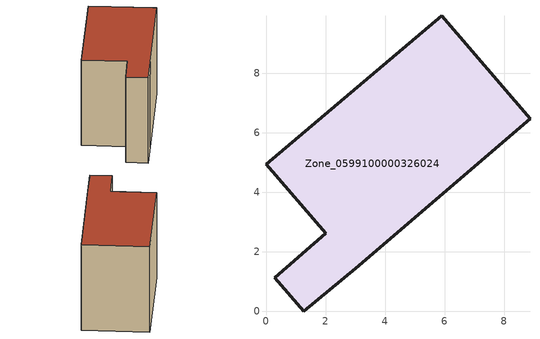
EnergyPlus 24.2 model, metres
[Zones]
Zone_0599100000326024
 floor ground (C_G): 5.9,9.93 8.87,6.47 3.01,1.45 1.27,0 0.29,1.12 2,2.61 0,4.94 z0
 wall outside (C_F): 8.87,6.47 5.9,9.93 0,4.94 2,2.61 0.29,1.12 1.27,0 3.01,1.45 8.87,6.47 z0:6.41
 roof outside (C_R): 3.01,1.45 8.87,6.47 5.9,9.93 0,4.94 2,2.61 0.29,1.12 1.27,0 z6.41
[BUILDING]
Pand.0599100000326024: North Axis=0; Terrain=City; Loads Convergence Tolerance Value=0.04; Temperature Convergence Tolerance Value=0.4; Solar Distribution=FullExterior; Maximum Number of Warmup Days=25; Minimum Number of Warmup Days=1
[Site:Location]
Rotterdam.The.Hague.AP_ZH_NLD Design_Conditions: Latitude=51.96; Longitude=4.45; Time Zone=1; Elevation=-4.5
[SITE:GROUNDTEMPERATURE:BUILDINGSURFACE]
18, 18, 18, 18, 18, 18, 18, 18, 18, 18, 18, 18
[MATERIAL] Thermal Absorptance=0.9; Solar Absorptance=0.7; Visible Absorptance=0.7
Name | Roughness | Thickness | Conductivity | Density | Specific Heat
G.TI.1946 | MediumSmooth | 0.15 | 1 | 540 | 1210
F.TI.1946 | Rough | 0.3 | 0.857143 | 1920 | 840
R.TI.1946 | MediumRough | 0.2 | 0.1 | 1500 | 1000
[CONSTRUCTION]
C_G: G.TI.1946
C_F: F.TI.1946
C_R: R.TI.1946
[ZONE]
Zone_0599100000326024: Type=1; Multiplier=1; Ceiling Height=Autocalculate; Volume=Autocalculate; Floor Area=autocalculate; Part of Total Floor Area=Yes
[ZONEINFILTRATION:DESIGNFLOWRATE]
Infil_Zone_0599100000326024: Zone or ZoneList or Space or SpaceList=Zone_0599100000326024; Schedule=AlwaysOn; Design Flow Rate Calculation Method=Flow/Area; Flow Rate per Floor Area=0.003; Constant Term Coefficient=1; Temperature Term Coefficient=0; Velocity Term Coefficient=0; Velocity Squared Term Coefficient=0
[HVACTEMPLATE:ZONE:IDEALLOADSAIRSYSTEM]
Zone_0599100000326024: Maximum Heating Supply Air Temperature=50; Minimum Cooling Supply Air Temperature=13; Maximum Heating Supply Air Humidity Ratio=0.0156; Minimum Cooling Supply Air Humidity Ratio=0.0077; Heating Limit=NoLimit; Cooling Limit=NoLimit; Dehumidification Control Type=ConstantSensibleHeatRatio; Cooling Sensible Heat Ratio=0.7; Dehumidification Setpoint=60; Humidification Control Type=None; Humidification Setpoint=30; Outdoor Air Method=None; Outdoor Air Flow Rate per Person=0.00944; Outdoor Air Flow Rate per Zone Floor Area=0; Outdoor Air Flow Rate per Zone=0; Demand Controlled Ventilation Type=None; Outdoor Air Economizer Type=NoEconomizer; Heat Recovery Type=None; Sensible Heat Recovery Effectiveness=0.7; Latent Heat Recovery Effectiveness=0.65
[ZONECONTROL:THERMOSTAT]
ThermostatControl_Zone_0599100000326024: Zone or ZoneList=Zone_0599100000326024; Control Type Schedule=DualSetpointControlType; Control 1=Thermostat_Zone_0599100000326024; Temperature Difference Between Cutout And Setpoint=0
[THERMOSTATSETPOINT:DUALSETPOINT]
Thermostat_Zone_0599100000326024: Heating Setpoint Temperature Schedule=HeatingSetpoint_Zone_0599100000326024; Cooling Setpoint Temperature Schedule=CoolingSetpoint_Zone_0599100000326024
[SCHEDULE:COMPACT]
HeatingSetpoint_Zone_0599100000326024: Through: 12/31, For: AllDays, Until: 24:00, 21
CoolingSetpoint_Zone_0599100000326024: Through: 12/31, For: AllDays, Until: 24:00, 24
DualSetpointControlType: Through: 12/31, For: AllDays, Until: 24:00, 4
AlwaysOn: Through: 12/31, For: AllDays, Until: 24:00, 1
